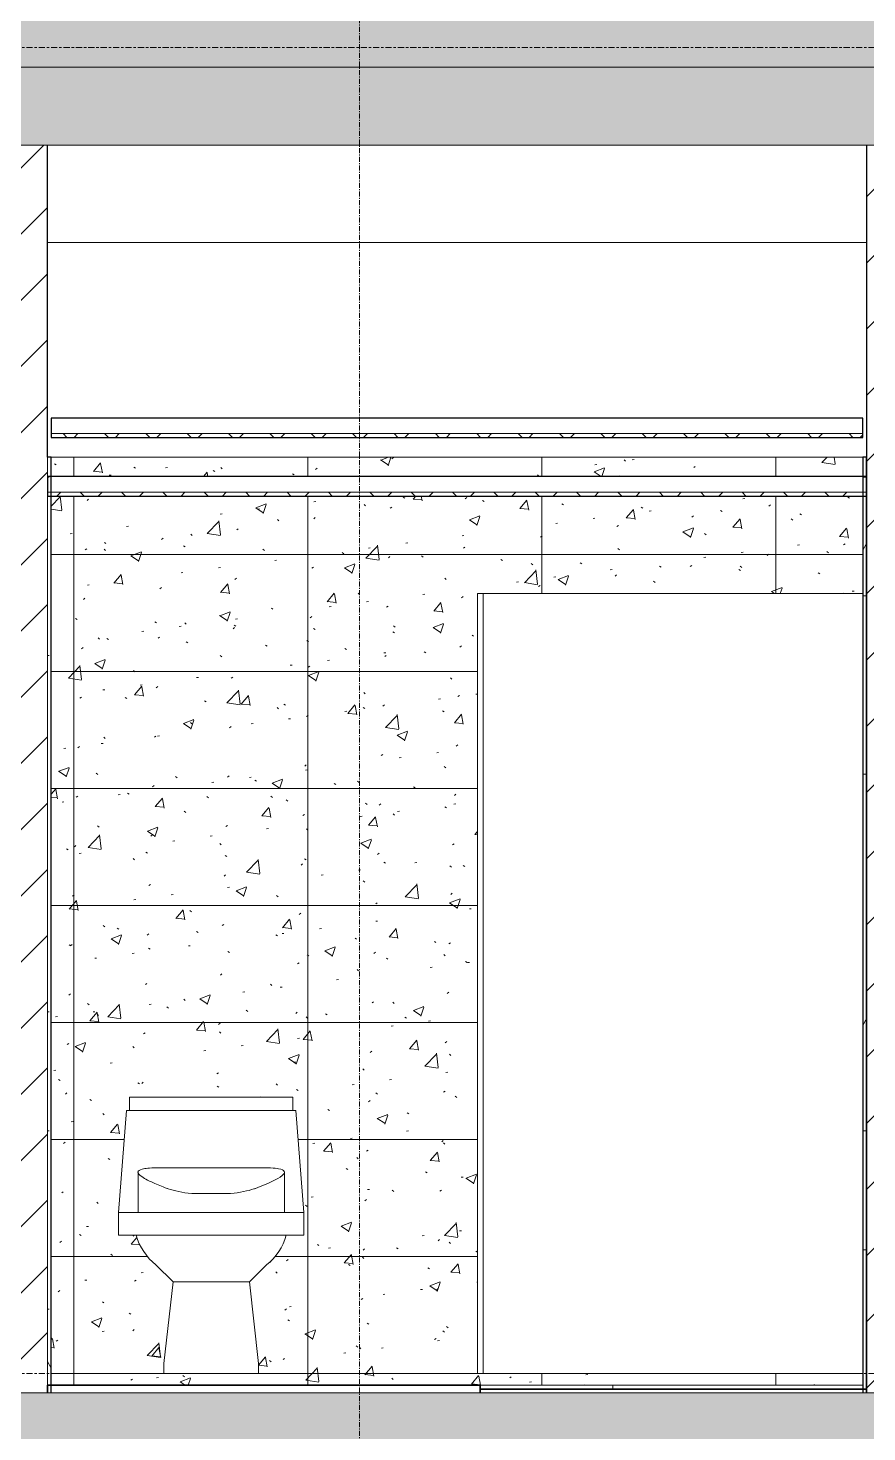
# Model space of a CAD drawing. Header units: millimetres. Extents: x 3451 to 201731, y -8641 to 35300.
# Drawn here: x 162741 to 164892, y 25850 to 29450 of the extents above; entities that cross this region are included whole.
import ezdxf

# ---------------------------------------------------------------- set-up
doc = ezdxf.new("R2010")
doc.units = ezdxf.units.MM
doc.linetypes.add('Centre', pattern=[31.75, 6.35, -4.7625, 15.875, -4.7625])
doc.linetypes.add('Grid Line', pattern=[22.225, 12.7, -3.175, 3.175, -3.175])
for name, color, linetype, lineweight in [('0-2', 50, 'Continuous', 5), ('A-CLNG-2', 250, 'Continuous', 25), ('A-CLNG-3', 7, 'Continuous', 9), ('A-CLNG-PATT-2', 9, 'Continuous', 9), ('A-DETL-GENF-1', 7, 'Continuous', 9), ('A-DETL-THIN', 151, 'Continuous', 9), ('A-FLOR-1', 10, 'Continuous', 35), ('A-FLOR-2', 7, 'Continuous', 9), ('A-FLOR-LEVL-2', 51, 'Centre', 9), ('A-FLOR-PATT-3', 8, 'Continuous', 9), ('A-GLAZ-CURT', 52, 'Continuous', 9), ('A-GLAZ-CURT-2', 7, 'Continuous', 9), ('A-GLAZ-CURT-3', 50, 'Continuous', 18), ('A-WALL-1', 113, 'Continuous', 25), ('A-WALL-2', 250, 'Continuous', 25), ('A-WALL-3', 7, 'Continuous', 9), ('A-WALL-PATT-2', 9, 'Continuous', 9), ('A-WALL-PATT-4', 111, 'Continuous', 9), ('I-WALL-1', 7, 'Continuous', 9), ('I-WALL-3', 250, 'Continuous', 25), ('P-SANR-FIXT', 6, 'Continuous', 9), ('P-SANR-FIXT-1', 7, 'Continuous', 9), ('S-BEAM-3', 7, 'Continuous', 9), ('S-GRID-1', 1, 'Grid Line', 9)]:
    doc.layers.add(name, color=color, linetype=linetype, lineweight=lineweight)
pattern_1 = [(0, (-51987.05, 14125), (609.6, 152.4), [50.292, -406.908, 50.292, -406.908, -2438.4]), (0, (-51987.05, 14125), (609.6, 152.4), [-914.4, 50.292, -864.108, 50.292, -406.908, -1066.8]), (0, (-51987.05, 14125), (609.6, 152.4), [-2286, 50.292, -254.508, 50.292, -711.708]), (120, (-51758.45, 14201.2), (-436.7823, 451.7291), [50.292, -406.908, 50.292, -2845.308]), (120, (-51758.45, 14201.2), (-436.7823, 451.7291), [-507.492, -406.908, 50.292, -864.108, -1524]), (120, (-51758.45, 14201.2), (-436.7823, 451.7291), [-1828.8, 50.292, -406.908, 50.292, -1016.508]), (120, (-51758.45, 14201.2), (-436.7823, 451.7291), [-2336.292, -254.508, 50.292, -711.708]), (240, (-51682.25, 14506), (-172.8177, -604.1291), [50.292, -406.908, 50.292, -406.908, -2438.4]), (240, (-51682.25, 14506), (-172.8177, -604.1291), [-914.4, 50.292, -864.108, 50.292, -406.908, -1066.8]), (240, (-51682.25, 14506), (-172.8177, -604.1291), [-2286, 50.292, -254.508, 50.292, -711.708])]
pattern_2 = [(45, (-51987.05, 14125), (-53.033, 53.033), []), (135, (-51987.05, 14125), (-53.033, -53.033), [])]

# ---------------------------------------------------------------- blocks, each defined once
blk = doc.blocks.new('NCV_TKTC_KET CAU_rvt-2-TKCS_MẶT CẮT D')
at = {"layer": 'S-BEAM-3'}
blk.add_line((-35737.4, 28900), (-37836.9, 28900), dxfattribs=at)
blk = doc.blocks.new('TOILET - TOILET-348229-TKCS_MẶT CẮT D')
at = {"layer": 'P-SANR-FIXT-1'}
for p, q in [((-37627, 6234.1), (-37627, 6268.8)), ((-37627, 6268.8), (-37207.7, 6268.8)), ((-37207.7, 6268.8), (-37207.7, 6234.1)), ((-37655.2, 5972.7), (-37634.5, 6234.1)), ((-37634.5, 6234.1), (-37627, 6234.1)), ((-37207.7, 6234.1), (-37627, 6234.1)), ((-37207.7, 6234.1), (-37200.2, 6234.1)), ((-37200.2, 6234.1), (-37179.5, 5972.7)), ((-37569.8, 6087.1), (-37265, 6087.1)), ((-37605, 6077), (-37605, 5972.7)), ((-37229.7, 6076.9), (-37229.7, 5972.7)), ((-37367.6, 6021.3), (-37467.1, 6021.3)), ((-37655.2, 5914.4), (-37655.2, 5972.7)), ((-37179.8, 5972.7), (-37654.9, 5972.7)), ((-37179.5, 5972.7), (-37179.5, 5914.5)), ((-37610.1, 5914.4), (-37655.2, 5914.4)), ((-37225.4, 5914.5), (-37609.3, 5914.5)), ((-37179.5, 5914.5), (-37224.8, 5914.5)), ((-37515.2, 5794.9), (-37559.4, 5838.3)), ((-37275.3, 5838.3), (-37319.5, 5794.9)), ((-37538.7, 5585.4), (-37515.2, 5794.9)), ((-37319.5, 5794.9), (-37515.7, 5794.9)), ((-37319.5, 5794.9), (-37296, 5585.4)), ((-37538.7, 5560), (-37538.7, 5585.4)), ((-37296, 5585.4), (-37296, 5560)), ((-37296, 5560), (-37538.7, 5560))]:
    blk.add_line(p, q, dxfattribs=at)
for centre, radius, start, end in [((-37461, 5958.6), 155.4, 196.5104, 230.7351), ((-37370.1, 5956.1), 151.2, 308.8328, 344.0364)]:
    blk.add_arc(centre, radius, start, end, dxfattribs=at)
for centre, major_axis, ratio, start_param, end_param in [((-37263.7, 6010.9), (-341.3, 66.1), 0.113598, 5.986413, 6.503637), ((-37418.9, 6067.5), (-178.4, 14), 0.081746, 5.72712, 5.964421), ((-37416, 6069.2), (178.5, 12.5), 0.077773, 0.279332, 0.556765), ((-37571.4, 6013), (341.7, 63.9), 0.113393, 6.07097, 6.559963), ((-37659.1, 5989.9), (431.3, 89.7), 0.11045, 5.655538, 6.065987), ((-37397.2, 6047), (-160.7, 8), 0.209444, 0.601119, 0.636432), ((-37414.8, 6052), (-138.7, 1.6), 0.243173, 0.625419, 1.186931), ((-37419.8, 6049.2), (138.6, 3.4), 0.226927, 5.093064, 5.644973), ((-37437.5, 6046.8), (160.7, 8.2), 0.20869, 5.638258, 5.679654)]:
    blk.add_ellipse(centre, major_axis=major_axis, ratio=ratio, start_param=start_param, end_param=end_param, dxfattribs=at)
blk.add_open_spline([(-37530.7, 6034.6), (-37537.3, 6037), (-37549.6, 6041.7), (-37568.4, 6049.7), (-37585.7, 6058.3), (-37594.7, 6064), (-37598.2, 6066.7)], degree=3, knots=[0, 0, 0, 0, 0.2, 0.4, 0.7, 1, 1, 1, 1], dxfattribs=at)
blk = doc.blocks.new('System Panel - Glazed-V384-TKCS_MẶT CẮT D')
at = {"layer": 'A-GLAZ-CURT-2'}
for p, q in [((-35746.9, 24600), (-36385.3, 24600)), ((-36385.3, 22600), (-35746.9, 22600))]:
    blk.add_line(p, q, dxfattribs=at)
blk = doc.blocks.new('System Panel - Glazed-V385-TKCS_MẶT CẮT D')
at = {"layer": 'A-GLAZ-CURT-2'}
for p, q in [((-36383.8, 24600), (-36720.3, 24600)), ((-36720.3, 22600), (-36383.8, 22600))]:
    blk.add_line(p, q, dxfattribs=at)
at = {"layer": 'A-GLAZ-CURT-3'}
for p, q in [((-36734.4, 24600), (-36734.4, 22600)), ((-36720.3, 24600), (-36734.4, 24600)), ((-36720.3, 22600), (-36720.3, 24600)), ((-36734.4, 22600), (-36720.3, 22600))]:
    blk.add_line(p, q, dxfattribs=at)
blk = doc.blocks.new('NCV_TKTC_TANG 6 - 8_rvt-5-TKCS_MẶT CẮT D')
at = {"layer": 'A-CLNG-PATT-2'}
h = blk.add_hatch(dxfattribs=at)
h.set_pattern_fill('FP_39', color=256, style=0, pattern_type=2)
h.set_pattern_definition(pattern_2)
h.paths.add_polyline_path([(-35746.9, 28400), (-35746.9, 28410), (-37827.4, 28410), (-37827.4, 28400), (-36265.9, 28400)])
h = blk.add_hatch(dxfattribs=at)
h.set_pattern_fill('FP_39', color=256, style=0, pattern_type=2)
h.set_pattern_definition(pattern_2)
h.paths.add_polyline_path([(-36265.9, 28250), (-35736.9, 28250), (-35736.9, 28260), (-37836.9, 28260), (-37836.9, 28250), (-36919, 28250)])
at = {"layer": 'A-WALL-PATT-2'}
h = blk.add_hatch(dxfattribs=at)
h.set_pattern_fill('FP_32', color=256, style=0, pattern_type=2)
h.set_pattern_definition([(45, (-51987.05, 14125), (-84.8528, 84.8528), [])])
h.paths.add_polyline_path([(-37936.9, 25950), (-37836.9, 25950), (-37836.9, 29150), (-37936.9, 29150), (-37936.9, 26100)])
h = blk.add_hatch(dxfattribs=at)
h.set_pattern_fill('FP_33', color=256, style=0, pattern_type=2)
h.set_pattern_definition(pattern_1)
h.paths.add_polyline_path([(-37836.9, 25950), (-37827.4, 25950), (-37827.4, 28350), (-37836.9, 28350), (-37836.9, 26495.4)])
h = blk.add_hatch(dxfattribs=at)
h.set_pattern_fill('FP_47', color=256, style=0, pattern_type=2)
h.set_pattern_definition([(50, (-51987.05, 14125), (273.276, -23.909), [28.575, -314.325]), (355, (-51987.05, 14125), (-52.8646, 286.585), [22.86, -251.46]), (100.451, (-51964.28, 14123), (220.414, 262.6745), [24.285, -267.135]), (46.184, (-51987.05, 14201.2), (406.6187, -63.0646), [42.862, -471.487]), (96.636, (-51953.17, 14195.94), (356.104, 371.1414), [36.428, -400.703]), (351.184, (-51987.05, 14201.2), (356.1075, 371.138), [34.29, -377.19]), (21, (-51948.95, 14182.15), (227.4212, -153.3982), [28.575, -314.325]), (326, (-51948.95, 14182.15), (92.7027, 276.282), [22.86, -251.46]), (71.451, (-51930, 14169.37), (320.1254, 122.8816), [24.285, -267.135]), (37.5, (-51987.05, 14125), (4.6325, 126.8326), [5.029, -243.383, 5.029, -250.241, -252.413]), (37.5, (-51987.05, 14125), (4.6325, 126.8326), [-503.682, 5.029, -247.383]), (7.5, (-51987.05, 14125), (100.22916, 150.2711), [5.029, -140.513, 5.029, -237.668, -96.203]), (7.5, (-51987.05, 14125), (100.22916, 150.2711), [-388.239, 5.029, -91.173]), (327.5, (-52072.01, 14125), (203.38684, -8.5935), [5.029, -90.221, 5.029, -292.151, -394.335]), (327.5, (-52072.01, 14125), (203.38684, -8.5935), [-392.43, 5.029, -389.306]), (317.5, (-52110.11, 14125), (222.1944, 38.1398), [5.029, -118.796, 5.029, -192.329, -280.035]), (317.5, (-52110.11, 14125), (222.1944, 38.1398), [-321.183, 5.029, -275.006])])
h.paths.add_polyline_path([(-37827.4, 25970), (-35746.9, 25970), (-35746.9, 26000), (-36734.4, 26000), (-36734.4, 28000), (-35746.9, 28000), (-35746.9, 28250), (-37827.4, 28250), (-37827.4, 26000)])
h.paths.add_polyline_path([(-37296, 26000), (-37538.7, 26000), (-37538.7, 26025.4), (-37515.2, 26235), (-37581.3, 26300.1), (-37598.4, 26325.8), (-37610.1, 26354.4), (-37655.2, 26354.4), (-37655.2, 26412.7), (-37634.5, 26674.1), (-37627, 26674.1), (-37627, 26708.8), (-37207.7, 26708.8), (-37207.7, 26674.1), (-37200.2, 26673.5), (-37179.5, 26412.7), (-37179.5, 26354.5), (-37224.8, 26354.4), (-37236.2, 26325.8), (-37253.3, 26300), (-37319.5, 26235), (-37296, 26025.4)])
h.paths.add_polyline_path([(-37827.4, 28300), (-35746.9, 28300), (-35746.9, 28350), (-37827.4, 28350)])
h = blk.add_hatch(dxfattribs=at)
h.set_pattern_fill('FP_66', color=256, style=0, pattern_type=2)
h.set_pattern_definition([(0, (-35741.94, 26000), (0, 300), []), (90, (-35741.94, 26000), (-600, 4e-14), [])])
h.paths.add_polyline_path([(-37827.4, 25970), (-35746.9, 25970), (-35746.9, 26000), (-36734.4, 26000), (-36734.4, 28000), (-35746.9, 28000), (-35746.9, 28250), (-37827.4, 28250), (-37827.4, 26000)])
h.paths.add_polyline_path([(-37296, 26000), (-37538.7, 26000), (-37538.7, 26025.4), (-37515.2, 26235), (-37581.3, 26300.1), (-37598.4, 26325.8), (-37610.1, 26354.4), (-37655.2, 26354.4), (-37655.2, 26412.7), (-37634.5, 26674.1), (-37627, 26674.1), (-37627, 26708.8), (-37207.7, 26708.8), (-37207.7, 26674.1), (-37200.2, 26673.5), (-37179.5, 26412.7), (-37179.5, 26354.5), (-37224.8, 26354.4), (-37236.2, 26325.8), (-37253.3, 26300), (-37319.5, 26235), (-37296, 26025.4)])
h.paths.add_polyline_path([(-37827.4, 28300), (-35746.9, 28300), (-35746.9, 28350), (-37827.4, 28350)])
h = blk.add_hatch(dxfattribs=at)
h.set_pattern_fill('FP_33', color=256, style=0, pattern_type=2)
h.set_pattern_definition(pattern_1)
h.paths.add_polyline_path([(-35746.9, 25950), (-35736.9, 25950), (-35736.9, 28350), (-35746.9, 28350), (-35746.9, 26495.4)])
at = {"layer": 'A-CLNG-2'}
for p, q in [((-35746.9, 28450), (-37827.4, 28450)), ((-37827.4, 28450), (-37827.4, 28400)), ((-35746.9, 28400), (-35746.9, 28450)), ((-37827.4, 28400), (-35746.9, 28400)), ((-35736.9, 28300), (-37836.9, 28300)), ((-37836.9, 28300), (-37836.9, 28250)), ((-35736.9, 28250), (-35736.9, 28300)), ((-37836.9, 28250), (-35736.9, 28250))]:
    blk.add_line(p, q, dxfattribs=at)
at = {"layer": 'A-CLNG-3'}
for p, q in [((-35746.9, 28410), (-37827.4, 28410)), ((-35736.9, 28260), (-37836.9, 28260))]:
    blk.add_line(p, q, dxfattribs=at)
at = {"layer": 'A-FLOR-1'}
for p, q in [((-36727.4, 25970), (-37836.9, 25970)), ((-37836.9, 25970), (-37836.9, 25950)), ((-36727.4, 25950), (-36727.4, 25970)), ((-35736.9, 25960), (-36727.4, 25960)), ((-36727.4, 25960), (-36727.4, 25950)), ((-35736.9, 25950), (-35736.9, 25960))]:
    blk.add_line(p, q, dxfattribs=at)
at = {"layer": 'A-FLOR-2'}
for p, q in [((-36727.4, 25970), (-36387.4, 25970)), ((-36387.4, 25970), (-36387.4, 25960)), ((-36387.4, 25970), (-35746.9, 25970))]:
    blk.add_line(p, q, dxfattribs=at)
at = {"layer": 'A-WALL-2'}
blk.add_line((-37836.9, 28350), (-37836.9, 29150), dxfattribs=at)
at = {"layer": 'A-WALL-3'}
for p, q in [((-37836.9, 25950), (-37836.9, 28350)), ((-37836.9, 28350), (-37836.9, 25950))]:
    blk.add_line(p, q, dxfattribs=at)
at = {"layer": 'I-WALL-1'}
blk.add_line((-35746.9, 28350), (-37827.4, 28350), dxfattribs=at)
at = {"layer": 'I-WALL-3'}
for p, q in [((-37827.4, 28350), (-37836.9, 28350)), ((-37827.4, 25950), (-37827.4, 28350)), ((-35736.9, 28350), (-35746.9, 28350)), ((-35746.9, 28350), (-35746.9, 25950)), ((-35736.9, 25950), (-35736.9, 28350))]:
    blk.add_line(p, q, dxfattribs=at)
at = {"layer": 'A-GLAZ-CURT'}
for name in ['System Panel - Glazed-V385-TKCS_MẶT CẮT D', 'System Panel - Glazed-V384-TKCS_MẶT CẮT D']:
    blk.add_blockref(name, (0, 3400), dxfattribs=at)
at = {"layer": 'P-SANR-FIXT'}
blk.add_blockref('TOILET - TOILET-348229-TKCS_MẶT CẮT D', (0, 20440), dxfattribs=at)

msp = doc.modelspace()

# ---------------------------------------------------------------- hatches: boundary and pattern name
at = {"layer": 'A-DETL-GENF-1'}
h = msp.add_hatch(color=256, dxfattribs=at)
h.paths.add_polyline_path([(160390.5, 28750), (160692.2, 28750), (160692.2, 29150), (167092.5, 29150), (167092.5, 28900), (167692.5, 28900), (167692.5, 29150), (171492.9, 29150), (171492.9, 28950), (171692.9, 28950), (171692.9, 29150), (175790.9, 29150), (175790.9, 28750), (176090.9, 28750), (176090.9, 29350), (155092.5, 29350), (155092.5, 29550), (151265.9, 29550), (151265.9, 29150), (151465.9, 29150), (151465.9, 29350), (154892.5, 29350), (154892.5, 28950), (155092.5, 28950), (155092.5, 29150), (156090.8, 29150), (156090.8, 28750), (156392.5, 28750), (156392.5, 29150), (160390.5, 29150), (160390.5, 28962.9)])
h.paths.add_polyline_path([(122565.4, 28750), (122694.6, 28750), (122694.6, 29550), (122392.5, 29550), (122392.5, 28750)])
h.paths.add_polyline_path([(138744.6, 28750), (139044.6, 28750), (139044.6, 29150), (143794.6, 29150), (143794.6, 28950), (143994.6, 28950), (143994.6, 29150), (146969.9, 29150), (146969.9, 28750), (147269.9, 28750), (147269.9, 29150), (148965.9, 29150), (148965.9, 28950), (149165.9, 28951.3), (149165.9, 29550), (148967.5, 29550), (148967.5, 29350), (129192.5, 29350), (129192.5, 29550), (126628.8, 29550), (126628.8, 28950), (126828.8, 28950), (126828.8, 29350), (128244.5, 29350), (128244.5, 28950), (128444.5, 28950), (128444.5, 29350), (128994.6, 29350), (128994.6, 28950), (129194.6, 28950), (129194.6, 29150), (130594.7, 29150), (130594.7, 28750), (130894.7, 28750), (130894.7, 29150), (135595.5, 29150), (135595.5, 28950), (135794.6, 28950), (135794.6, 29150), (138744.6, 29150), (138744.6, 28962.9)])
h.paths.add_polyline_path([(151265.9, 30250), (151465.9, 30250), (151465.9, 30750), (148965.9, 30750), (148965.9, 30250), (149165.9, 30250), (149165.9, 30600), (151265.9, 30600)])
h = msp.add_hatch(color=256, dxfattribs=at)
h.paths.add_polyline_path([(160443.5, 25350), (160692.2, 25350), (160692.2, 25750), (167092.5, 25750), (167092.5, 25500), (167692.5, 25500), (167692.5, 25750), (171492.9, 25750), (171492.9, 25550), (171692.9, 25550), (171692.9, 25750), (175790.9, 25750), (175790.9, 25350), (176090.9, 25350), (176090.9, 25950), (151265.9, 25948.3), (151265.9, 25550), (151465.9, 25550), (151465.9, 25750), (154892.5, 25750), (154892.5, 25550), (155092.5, 25550), (155092.5, 25750), (156090.8, 25750), (156090.8, 25350), (156392.5, 25350), (156392.5, 25750), (160390.5, 25750), (160390.5, 25350)])
h.paths.add_polyline_path([(130894.7, 25350), (130894.7, 25750), (135595.5, 25750), (135595.5, 25550), (135794.6, 25550), (135794.6, 25750), (138744.6, 25750), (138744.6, 25350), (139044.6, 25350), (139044.6, 25750), (143794.6, 25750), (143794.6, 25550), (143994.6, 25550), (143994.6, 25750), (146969.9, 25750), (146969.9, 25350), (147269.9, 25350), (147269.9, 25750), (148965.9, 25750), (148965.9, 25550), (149165.9, 25551.3), (149165.9, 25950), (128994.6, 25950), (128994.6, 25550), (129194.6, 25550), (129194.6, 25750), (130594.7, 25750), (130594.7, 25350)])
h.paths.add_polyline_path([(122694.6, 25350), (122694.6, 25950), (122392.5, 25950), (122392.5, 25350)])
h.paths.add_polyline_path([(126628.8, 25550), (126828.8, 25550), (126828.8, 25750), (128244.5, 25750), (128244.5, 25550), (128444.5, 25550), (128443, 25950), (126628.8, 25950)])
at = {"layer": 'A-FLOR-PATT-3'}
h = msp.add_hatch(dxfattribs=at)
h.set_pattern_fill('FP_33', color=256, style=0, pattern_type=2)
h.set_pattern_definition([(0, (148640.78, 14125), (609.6, 152.4), [50.292, -406.908, 50.292, -406.908, -2438.4]), (0, (148640.78, 14125), (609.6, 152.4), [-914.4, 50.292, -864.108, 50.292, -406.908, -1066.8]), (0, (148640.78, 14125), (609.6, 152.4), [-2286, 50.292, -254.508, 50.292, -711.708]), (120, (148869.38, 14201.2), (-436.7823, 451.7291), [50.292, -406.908, 50.292, -2845.308]), (120, (148869.38, 14201.2), (-436.7823, 451.7291), [-507.492, -406.908, 50.292, -864.108, -1524]), (120, (148869.38, 14201.2), (-436.7823, 451.7291), [-1828.8, 50.292, -406.908, 50.292, -1016.508]), (120, (148869.38, 14201.2), (-436.7823, 451.7291), [-2336.292, -254.508, 50.292, -711.708]), (240, (148945.58, 14506), (-172.8177, -604.1291), [50.292, -406.908, 50.292, -406.908, -2438.4]), (240, (148945.58, 14506), (-172.8177, -604.1291), [-914.4, 50.292, -864.108, 50.292, -406.908, -1066.8]), (240, (148945.58, 14506), (-172.8177, -604.1291), [-2286, 50.292, -254.508, 50.292, -711.708])])
h.paths.add_polyline_path([(129192.5, 29350), (148965.9, 29350), (148965.9, 29500), (129192.5, 29500), (129192.5, 29350.6)])
h.paths.add_polyline_path([(175890.9, 29350), (175890.9, 29500), (155092.5, 29500), (155092.5, 29350), (175790.9, 29350)])
at = {"layer": 'A-WALL-PATT-4'}
h = msp.add_hatch(dxfattribs=at)
h.set_pattern_fill('FP_32', color=256, style=0, pattern_type=2)
h.set_pattern_definition([(45, (148640.78, 14125), (-84.8528, 84.8528), [])])
h.paths.add_polyline_path([(165090.5, 25950), (165090.5, 29150), (164890.5, 29150), (164890.5, 25950), (165015, 25950)])

# ---------------------------------------------------------------- linework, layer by layer
at = {"layer": 'A-DETL-THIN'}
for p, q in [((176090.9, 29350), (155092.5, 29350)), ((160692.2, 29150), (167092.5, 29150)), ((176090.9, 25950), (152037.7, 25950))]:
    msp.add_line(p, q, dxfattribs=at)
at = {"layer": 'A-FLOR-LEVL-2'}
for p, q in [((106972.4, 29400), (198239.7, 29400)), ((106972.4, 26000), (198239.7, 26000))]:
    msp.add_line(p, q, dxfattribs=at)
at = {"layer": 'A-WALL-1'}
msp.add_line((164890.5, 29150), (164890.5, 25950), dxfattribs=at)
at = {"layer": 'S-GRID-1'}
msp.add_line((163590.9, -3541.4), (163590.9, 30542.5), dxfattribs=at)

# ---------------------------------------------------------------- block references
at = {"layer": '0-2'}
for name in ['NCV_TKTC_KET CAU_rvt-2-TKCS_MẶT CẮT D', 'NCV_TKTC_TANG 6 - 8_rvt-5-TKCS_MẶT CẮT D']:
    msp.add_blockref(name, (200627.8, 0), dxfattribs=at)

doc.saveas('drawing.dxf')
